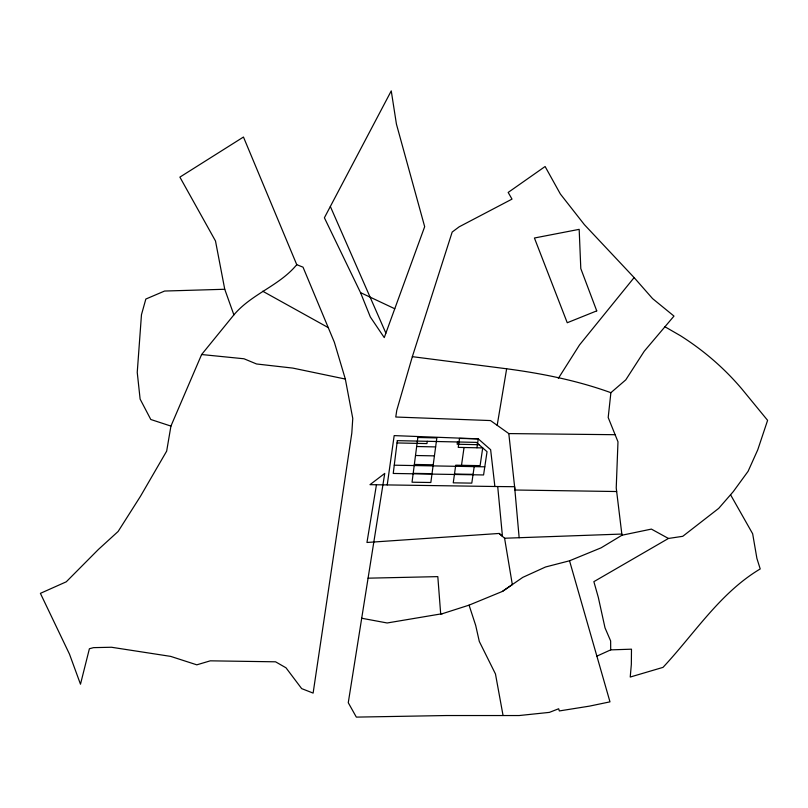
<?xml version="1.0" encoding="UTF-8"?>
<svg xmlns="http://www.w3.org/2000/svg" width="808" height="808" viewBox="0 0 808 808"><rect width="100%" height="100%" fill="white"/><g stroke="black" fill="none" stroke-linecap="round" stroke-linejoin="round"><path stroke-width="1.21" d="M615.11 434.704L508.808 433.583L490.506 420.564L395.769 417.019L396.768 410.333L412.343 356.661L452.177 232.058L459.156 226.826L512.009 199.111L508.171 192.435L545.107 166.519L560.368 194.011L584.406 224.685L634.118 277.588L652.571 298.606L673.983 316.09L644.249 351.228L625.776 379.861L610.888 392.688L608.192 417.524L617.979 441.794L616.231 487.921L621.968 535.219L601.122 547.824L569.539 560.792L545.531 566.994L522.776 577.366L502.424 591.416L469.064 605.141L442.43 613.676L387.163 622.978L361.681 618.241M427.25 441.299L426.947 443.582L397.031 442.946M457.479 441.966L457.166 444.238L479.073 444.703M387.224 484.921L394.173 435.613L478.255 438.845L490.638 449.713L494.88 486.497M461.509 465.307L464.044 447.511M474.357 465.539L471.791 483.123L453.248 482.841L455.732 465.196L480.104 465.64L482.719 447.905L458.237 447.39L459.51 438.421L478.255 438.845L476.952 447.784M376.447 484.76L366.963 542.471L499.182 533.452L502.455 536.35L497.708 486.537L369.993 484.669L384.739 473.427L348.268 702.707L356.338 717.11L446.359 715.535L519.1 715.545L549.389 712.383L558.661 708.768L559.338 710.939L589.476 706.131L609.979 701.849L569.539 560.792M497.183 425.311L506.656 368.781C541.986 373.468 577.326 380.538 610.888 392.688M170.932 426.089L166.67 451.106L140.491 496.264L118.13 531.462L98.414 549.44L66.266 581.81L40.4 593.355L69.478 654.116L80.487 684.204L89.395 648.753L93.506 647.642L111.443 647.248L170.69 656.389L196.809 664.832L210.282 660.833L275.558 661.813L286.002 667.802L301.667 688.618L313.12 693.092L351.813 433.048L352.763 418.433L345.329 379.053L334.361 342.249L303.02 267.155L296.758 264.681L243.461 137.037L179.891 177.124L215.494 240.986L224.745 289.264L233.886 314.878L201.616 354.53L170.932 426.089L150.793 419.493L140.117 399.091L137.239 372.387L141.471 314.686L145.844 299.041L164.59 291.042L224.745 289.264M385.881 333.138L384.255 337.603L370.347 316.999L360.53 292.627L324.392 217.776L391.254 90.89L396.425 124.089L424.675 226.684L385.881 333.138L330.351 206.484M558.348 378.376L579.528 344.925L634.118 277.588M296.758 264.681C279.427 285.83 251.571 293.839 233.886 314.878M502.424 591.416L512.322 584.578L504.586 538.239L499.182 533.452M664.944 326.765L680.437 335.704A355.48 298.455 -27.2 0 1 742.128 389.294L767.6 420.342L757.753 449.814L748.097 471.296L733.26 491.638L718.706 508.373L682.76 536.31L668.438 538.461L593.87 581.659L598.334 597.455L605.02 627.866L610.636 640.916L610.697 649.874L596.748 656.197M442.43 613.676L440.693 613.969L437.815 576.629L368.064 578.175M504.586 538.239L621.837 534.058L621.968 535.219L651.4 529.099L668.438 538.461M610.697 649.874L631.482 649.178L631.341 664.378L630.23 677.043L662.994 667.378C694.456 633.765 719.948 592.91 760.217 568.943L756.904 558.429L752.662 533.775L730.553 494.749M497.708 486.537L514.605 486.709L519.15 537.724M616.666 491.527L514.969 490.012L508.808 433.583M413.191 473.357L432.028 473.67M454.48 474.044L473.074 474.346M414.342 464.449L433.219 464.792M394.264 465.196L484.79 466.822M415.504 455.51L434.431 455.874M416.665 446.521L435.633 446.915M201.616 354.53L243.996 358.772L256.54 363.974L292.799 368.094L345.329 379.053M412.343 356.661L506.656 368.781M360.53 292.627L394.759 308.747M328.24 327.604L262.731 291.234M469.064 605.141L475.69 625.412L479.296 641.441L495.466 673.963L503.02 715.302M397.314 440.653L393.233 473.458L483.578 474.952L487.042 451.682L476.407 442.38L397.314 440.653M417.837 437.492L412.04 482.214L430.836 482.497L436.845 437.916L417.837 437.492M596.738 310.878L567.246 322.745L534.421 238.007L579.174 229.351L580.8 268.589L596.738 310.878"/></g></svg>
